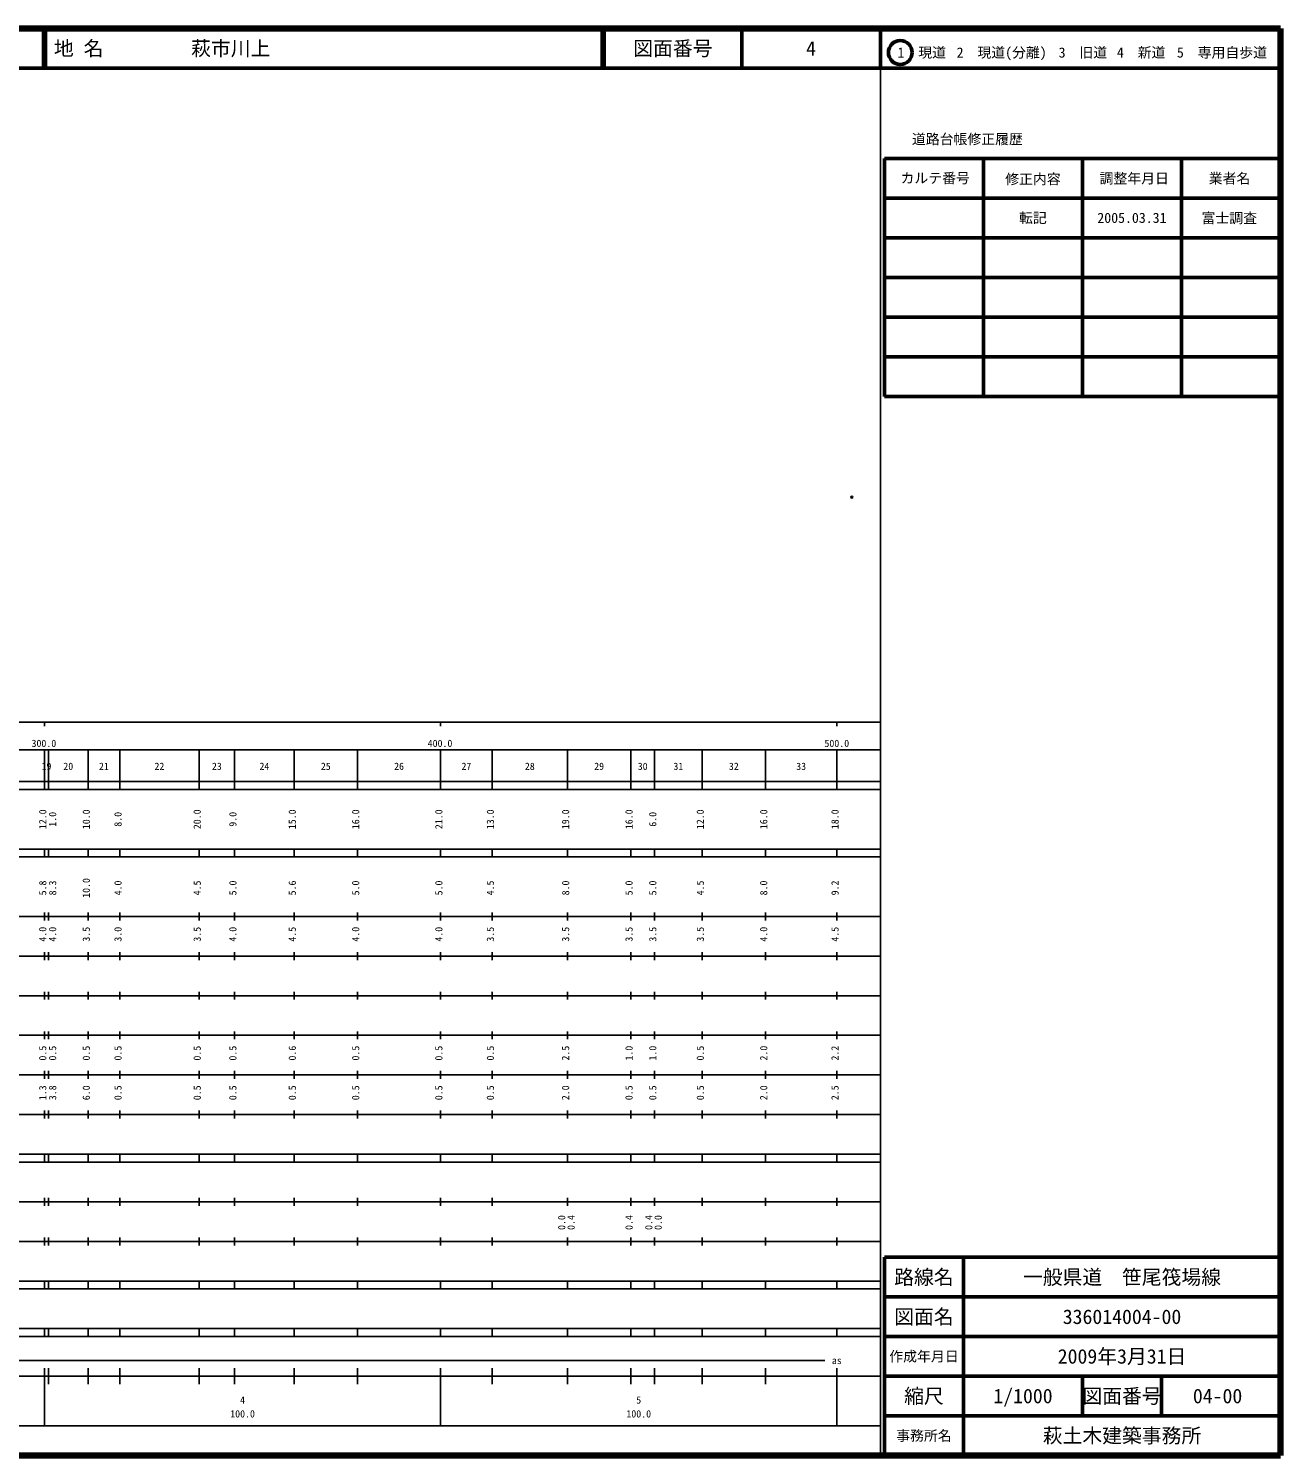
# Model space of a CAD drawing. Units: millimetres on the paper. Extents: x 40 to 680, y 20 to 380.
# Drawn here: x 364 to 680, y 20 to 380 of the extents above; entities that cross this region are included whole.
import ezdxf
from ezdxf.enums import TextEntityAlignment as Align

# ---------------------------------------------------------------- set-up
doc = ezdxf.new("R2010")
doc.units = ezdxf.units.MM
doc.header["$PDMODE"] = 32
doc.header["$PDSIZE"] = 0.5
doc.layers.add('M-OTRS', color=6, linetype='Continuous')
doc.layers.add('M-TTL-TXT', color=7, linetype='Continuous')
for name, color, linetype, lineweight in [('M-TTL', 2, 'Continuous', 140), ('M-TTL-BAND', 7, 'Continuous', 25), ('M-TTL-FRAM', 2, 'Continuous', 50), ('M-TTL-LINE', 7, 'Continuous', 50)]:
    doc.layers.add(name, color=color, linetype=linetype, lineweight=lineweight)
doc.styles.add('ＭＳ ゴシック', font='')
doc.styles.get('ＭＳ ゴシック').set_extended_font_data('MS Gothic')

msp = doc.modelspace()

# ---------------------------------------------------------------- linework, layer by layer
at = {"layer": 'M-OTRS'}
msp.add_point((571.771, 261.776), dxfattribs=at)
at = {"layer": 'M-TTL'}
for p, q in [((680, 380), (40, 380)), ((680, 20), (680, 380)), ((40, 20), (680, 20))]:
    msp.add_line(p, q, dxfattribs=at)
at = {"layer": 'M-TTL-BAND'}
for p, q in [((579, 20), (579, 370)), ((40, 205), (579, 205)), ((368, 205), (368, 204)), ((468, 205), (468, 204)), ((568, 205), (568, 204)), ((68, 198), (579, 198)), ((368, 188), (368, 198)), ((369, 188), (369, 198)), ((379, 188), (379, 198)), ((387, 188), (387, 198)), ((407, 188), (407, 198)), ((416, 188), (416, 198)), ((431, 188), (431, 198)), ((447, 188), (447, 198)), ((468, 188), (468, 198)), ((481, 188), (481, 198)), ((500, 188), (500, 198)), ((516, 188), (516, 198)), ((522, 188), (522, 198)), ((534, 188), (534, 198)), ((550, 188), (550, 198)), ((568, 188), (568, 198)), ((40, 190), (579, 190)), ((40, 188), (579, 188)), ((40, 173), (579, 173)), ((368, 171), (368, 173)), ((369, 171), (369, 173)), ((379, 171), (379, 173)), ((387, 171), (387, 173)), ((407, 171), (407, 173)), ((416, 171), (416, 173)), ((431, 171), (431, 173)), ((447, 171), (447, 173)), ((468, 171), (468, 173)), ((481, 171), (481, 173)), ((500, 171), (500, 173)), ((516, 171), (516, 173)), ((522, 171), (522, 173)), ((534, 171), (534, 173)), ((550, 171), (550, 173)), ((568, 171), (568, 173)), ((40, 171), (579, 171)), ((40, 156), (579, 156)), ((368, 155), (368, 157)), ((369, 155), (369, 157)), ((379, 155), (379, 157)), ((387, 155), (387, 157)), ((407, 155), (407, 157)), ((416, 155), (416, 157)), ((431, 155), (431, 157)), ((447, 155), (447, 157)), ((468, 155), (468, 157)), ((481, 155), (481, 157)), ((500, 155), (500, 157)), ((516, 155), (516, 157)), ((522, 155), (522, 157)), ((534, 155), (534, 157)), ((550, 155), (550, 157)), ((568, 155), (568, 157)), ((46, 146), (579, 146)), ((368, 145), (368, 147)), ((369, 145), (369, 147)), ((379, 145), (379, 147)), ((387, 145), (387, 147)), ((407, 145), (407, 147)), ((416, 145), (416, 147)), ((431, 145), (431, 147)), ((447, 145), (447, 147)), ((468, 145), (468, 147)), ((481, 145), (481, 147)), ((500, 145), (500, 147)), ((516, 145), (516, 147)), ((522, 145), (522, 147)), ((534, 145), (534, 147)), ((550, 145), (550, 147)), ((568, 145), (568, 147)), ((368, 135), (368, 137)), ((369, 135), (369, 137)), ((379, 135), (379, 137)), ((387, 135), (387, 137)), ((407, 135), (407, 137)), ((416, 135), (416, 137)), ((431, 135), (431, 137)), ((447, 135), (447, 137)), ((468, 135), (468, 137)), ((481, 135), (481, 137)), ((500, 135), (500, 137)), ((516, 135), (516, 137)), ((522, 135), (522, 137)), ((534, 135), (534, 137)), ((550, 135), (550, 137)), ((568, 135), (568, 137)), ((52, 136), (579, 136)), ((46, 126), (579, 126)), ((368, 125), (368, 127)), ((369, 125), (369, 127)), ((379, 125), (379, 127)), ((387, 125), (387, 127)), ((407, 125), (407, 127)), ((416, 125), (416, 127)), ((431, 125), (431, 127)), ((447, 125), (447, 127)), ((468, 125), (468, 127)), ((481, 125), (481, 127)), ((500, 125), (500, 127)), ((516, 125), (516, 127)), ((522, 125), (522, 127)), ((534, 125), (534, 127)), ((550, 125), (550, 127)), ((568, 125), (568, 127)), ((52, 116), (579, 116)), ((368, 115), (368, 117)), ((369, 115), (369, 117)), ((379, 115), (379, 117)), ((387, 115), (387, 117)), ((407, 115), (407, 117)), ((416, 115), (416, 117)), ((431, 115), (431, 117)), ((447, 115), (447, 117)), ((468, 115), (468, 117)), ((481, 115), (481, 117)), ((500, 115), (500, 117)), ((516, 115), (516, 117)), ((522, 115), (522, 117)), ((534, 115), (534, 117)), ((550, 115), (550, 117)), ((568, 115), (568, 117)), ((46, 106), (579, 106)), ((368, 105), (368, 107)), ((369, 105), (369, 107)), ((379, 105), (379, 107)), ((387, 105), (387, 107)), ((407, 105), (407, 107)), ((416, 105), (416, 107)), ((431, 105), (431, 107)), ((447, 105), (447, 107)), ((468, 105), (468, 107)), ((481, 105), (481, 107)), ((500, 105), (500, 107)), ((516, 105), (516, 107)), ((522, 105), (522, 107)), ((534, 105), (534, 107)), ((550, 105), (550, 107)), ((568, 105), (568, 107)), ((40, 96), (579, 96)), ((40, 94), (579, 94)), ((368, 94), (368, 96)), ((369, 94), (369, 96)), ((379, 94), (379, 96)), ((387, 94), (387, 96)), ((407, 94), (407, 96)), ((416, 94), (416, 96)), ((431, 94), (431, 96)), ((447, 94), (447, 96)), ((468, 94), (468, 96)), ((481, 94), (481, 96)), ((500, 94), (500, 96)), ((516, 94), (516, 96)), ((522, 94), (522, 96)), ((534, 94), (534, 96)), ((550, 94), (550, 96)), ((568, 94), (568, 96)), ((49, 84), (579, 84)), ((368, 83), (368, 85)), ((369, 83), (369, 85)), ((379, 83), (379, 85)), ((387, 83), (387, 85)), ((407, 83), (407, 85)), ((416, 83), (416, 85)), ((431, 83), (431, 85)), ((447, 83), (447, 85)), ((468, 83), (468, 85)), ((481, 83), (481, 85)), ((500, 83), (500, 85)), ((516, 83), (516, 85)), ((522, 83), (522, 85)), ((534, 83), (534, 85)), ((550, 83), (550, 85)), ((568, 83), (568, 85)), ((40, 74), (579, 74)), ((368, 73), (368, 75)), ((369, 73), (369, 75)), ((379, 73), (379, 75)), ((387, 73), (387, 75)), ((407, 73), (407, 75)), ((416, 73), (416, 75)), ((431, 73), (431, 75)), ((447, 73), (447, 75)), ((468, 73), (468, 75)), ((481, 73), (481, 75)), ((500, 73), (500, 75)), ((516, 73), (516, 75)), ((522, 73), (522, 75)), ((534, 73), (534, 75)), ((550, 73), (550, 75)), ((568, 73), (568, 75)), ((40, 64), (579, 64)), ((40, 62), (579, 62)), ((368, 62), (368, 64)), ((369, 62), (369, 64)), ((379, 62), (379, 64)), ((387, 62), (387, 64)), ((407, 62), (407, 64)), ((416, 62), (416, 64)), ((431, 62), (431, 64)), ((447, 62), (447, 64)), ((468, 62), (468, 64)), ((481, 62), (481, 64)), ((500, 62), (500, 64)), ((516, 62), (516, 64)), ((522, 62), (522, 64)), ((534, 62), (534, 64)), ((550, 62), (550, 64)), ((568, 62), (568, 64)), ((40, 52), (579, 52)), ((368, 50), (368, 52)), ((369, 50), (369, 52)), ((379, 50), (379, 52)), ((387, 50), (387, 52)), ((407, 50), (407, 52)), ((416, 50), (416, 52)), ((431, 50), (431, 52)), ((447, 50), (447, 52)), ((468, 50), (468, 52)), ((481, 50), (481, 52)), ((500, 50), (500, 52)), ((516, 50), (516, 52)), ((522, 50), (522, 52)), ((534, 50), (534, 52)), ((550, 50), (550, 52)), ((568, 50), (568, 52)), ((40, 50), (579, 50)), ((71, 44), (565, 44)), ((40, 40), (579, 40)), ((368, 27.5), (368, 42)), ((369, 38), (369, 42)), ((379, 38), (379, 42)), ((387, 38), (387, 42)), ((407, 38), (407, 42)), ((416, 38), (416, 42)), ((431, 38), (431, 42)), ((447, 38), (447, 42)), ((468, 27.5), (468, 42)), ((481, 38), (481, 42)), ((500, 38), (500, 42)), ((516, 38), (516, 42)), ((522, 38), (522, 42)), ((534, 38), (534, 42)), ((550, 38), (550, 42)), ((568, 27.5), (568, 42)), ((68, 27.5), (579, 27.5))]:
    msp.add_line(p, q, dxfattribs=at)
at = {"layer": 'M-TTL-FRAM'}
for p, q in [((580, 347.197), (580, 287.197)), ((580, 347.197), (680, 347.197)), ((580, 287.197), (680, 287.197)), ((680, 70), (580, 70)), ((580, 70), (580, 20))]:
    msp.add_line(p, q, dxfattribs=at)
at = {"layer": 'M-TTL-LINE'}
for p, q in [((367.75, 380), (367.75, 370)), ((368.25, 380), (368.25, 370)), ((508.747, 380), (508.747, 370)), ((509.247, 380), (509.247, 370)), ((543.997, 380), (543.997, 370)), ((579, 380), (579, 370)), ((40, 370), (680, 370)), ((605, 347.197), (605, 287.197)), ((630, 347.197), (630, 287.197)), ((655, 347.197), (655, 287.197)), ((580, 337.197), (680, 337.197)), ((580, 327.197), (680, 327.197)), ((580, 317.197), (680, 317.197)), ((580, 307.197), (680, 307.197)), ((580, 297.197), (680, 297.197)), ((600, 70), (600, 20)), ((680, 60), (580, 60)), ((680, 50), (580, 50)), ((680, 40), (580, 40)), ((630, 40), (630, 30)), ((650, 40), (650, 30)), ((680, 30), (580, 30))]:
    msp.add_line(p, q, dxfattribs=at)
msp.add_circle((584.031, 373.958), 3, dxfattribs=at)

# ---------------------------------------------------------------- texts
at = {"layer": 'M-TTL-BAND', "style": 'ＭＳ ゴシック'}
for s, p in [('300.0', (367.844, 198.195)), ('400.0', (467.844, 198.195)), ('500.0', (568, 198.195)), ('19', (368.5, 192.405)), ('20', (374, 192.405)), ('21', (383, 192.405)), ('22', (397, 192.405)), ('23', (411.5, 192.405)), ('24', (423.5, 192.405)), ('25', (439, 192.405)), ('26', (457.5, 192.405)), ('27', (474.5, 192.405)), ('28', (490.5, 192.405)), ('29', (508, 192.405)), ('30', (519, 192.405)), ('31', (528, 192.405)), ('32', (542, 192.405)), ('33', (559, 192.405)), ('as', (568, 42.5)), ('4', (418, 32.523)), ('5', (518, 32.523)), ('100.0', (418, 29.033)), ('100.0', (518, 29.033))]:
    msp.add_text(s, height=1.833, dxfattribs=at).set_placement(p, align=Align.BOTTOM_CENTER)
for s, p in [('12.0', (369, 180.5)), ('1.0', (371.5, 180.5)), ('10.0', (380, 180.5)), ('8.0', (388, 180.5)), ('20.0', (408, 180.5)), ('9.0', (417, 180.5)), ('15.0', (432, 180.5)), ('16.0', (448, 180.5)), ('21.0', (469, 180.5)), ('13.0', (482, 180.5)), ('19.0', (501, 180.5)), ('16.0', (517, 180.5)), ('6.0', (523, 180.5)), ('12.0', (535, 180.5)), ('16.0', (551, 180.5)), ('18.0', (569, 180.5)), ('5.8', (369, 163.174)), ('8.3', (371.5, 163.174)), ('10.0', (380, 163.174)), ('4.0', (388, 163.174)), ('4.5', (408, 163.174)), ('5.0', (417, 163.174)), ('5.6', (432, 163.174)), ('5.0', (448, 163.174)), ('5.0', (469, 163.174)), ('4.5', (482, 163.174)), ('8.0', (501, 163.174)), ('5.0', (517, 163.174)), ('5.0', (523, 163.174)), ('4.5', (535, 163.174)), ('8.0', (551, 163.174)), ('9.2', (569, 163.174)), ('4.0', (369, 151.5)), ('4.0', (371.5, 151.5)), ('3.5', (380, 151.5)), ('3.0', (388, 151.5)), ('3.5', (408, 151.5)), ('4.0', (417, 151.5)), ('4.5', (432, 151.5)), ('4.0', (448, 151.5)), ('4.0', (469, 151.5)), ('3.5', (482, 151.5)), ('3.5', (501, 151.5)), ('3.5', (517, 151.5)), ('3.5', (523, 151.5)), ('3.5', (535, 151.5)), ('4.0', (551, 151.5)), ('4.5', (569, 151.5)), ('0.5', (369, 121.5)), ('0.5', (371.5, 121.5)), ('0.5', (380, 121.5)), ('0.5', (388, 121.5)), ('0.5', (408, 121.5)), ('0.5', (417, 121.5)), ('0.6', (432, 121.5)), ('0.5', (448, 121.5)), ('0.5', (469, 121.5)), ('0.5', (482, 121.5)), ('2.5', (501, 121.5)), ('1.0', (517, 121.5)), ('1.0', (523, 121.5)), ('0.5', (535, 121.5)), ('2.0', (551, 121.5)), ('2.2', (569, 121.5)), ('1.3', (369, 111.5)), ('3.8', (371.5, 111.5)), ('6.0', (380, 111.5)), ('0.5', (388, 111.5)), ('0.5', (408, 111.5)), ('0.5', (417, 111.5)), ('0.5', (432, 111.5)), ('0.5', (448, 111.5)), ('0.5', (469, 111.5)), ('0.5', (482, 111.5)), ('2.0', (501, 111.5)), ('0.5', (517, 111.5)), ('0.5', (523, 111.5)), ('0.5', (535, 111.5)), ('2.0', (551, 111.5)), ('2.5', (569, 111.5)), ('0.0', (500, 78.764)), ('0.4', (502.37, 78.764)), ('0.4', (517, 78.764)), ('0.4', (522, 78.764)), ('0.0', (524.37, 78.764))]:
    msp.add_text(s, height=1.833, rotation=90, dxfattribs=at).set_placement(p, align=Align.BOTTOM_CENTER)
at = {"layer": 'M-TTL-TXT', "style": 'ＭＳ ゴシック'}
for s, p in [('地 名', (370.38, 375)), ('萩市川上', (405.024, 375))]:
    msp.add_text(s, height=3.666, dxfattribs=at).set_placement(p, align=Align.MIDDLE_LEFT)
for s, height, p in [('図面番号', 3.666, (526.622, 375)), ('4', 3.666, (561.497, 375)), ('1\u3000現道', 2.566, (589.448, 373.958)), ('2\u3000現道(分離)', 2.566, (609.619, 373.958)), ('3\u3000旧道', 2.566, (630.121, 373.958)), ('4\u3000新道', 2.566, (644.824, 373.958)), ('5\u3000専用自歩道', 2.566, (665.228, 373.958)), ('道路台帳修正履歴', 2.566, (600.968, 352.113)), ('カルテ番号', 2.566, (592.839, 342.277)), ('修正内容', 2.566, (617.509, 342.023)), ('調整年月日', 2.566, (643.089, 342.197)), ('業者名', 2.566, (667.134, 342.197)), ('転記', 2.566, (617.5, 332.245)), ('2005.03.31', 2.566, (642.5, 332.245)), ('富士調査', 2.566, (667.077, 332.189)), ('路線名', 3.666, (590, 65)), ('路線名', 3.666, (590, 65)), ('一般県道\u3000笹尾筏場線', 3.666, (640, 65)), ('図面名', 3.666, (590, 55)), ('図面名', 3.666, (590, 55)), ('336014004-00', 3.666, (640, 55)), ('2009年3月31日', 3.666, (640, 45)), ('作成年月日', 2.566, (590, 45)), ('作成年月日', 2.566, (590, 45)), ('縮尺', 3.666, (590, 35)), ('縮尺', 3.666, (590, 35)), ('1/1000', 3.666, (615, 35)), ('図面番号', 3.666, (640, 35)), ('図面番号', 3.666, (640, 35)), ('04-00', 3.666, (664.125, 35)), ('事務所名', 2.566, (590, 25)), ('事務所名', 2.566, (590, 25)), ('萩土木建築事務所', 3.666, (640, 25))]:
    msp.add_text(s, height=height, dxfattribs=at).set_placement(p, align=Align.MIDDLE_CENTER)

doc.saveas('drawing.dxf')
